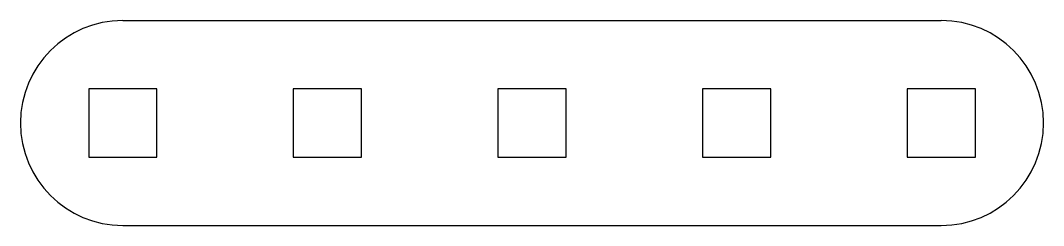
# Model space of a CAD drawing. Header units: millimetres. Extents: x 6.9 to 51.9, y 288.2 to 297.2.
import ezdxf

# ---------------------------------------------------------------- set-up
doc = ezdxf.new("R2010")
doc.units = ezdxf.units.MM
doc.layers.add('Default', color=7, linetype='Continuous')

# ---------------------------------------------------------------- blocks, each defined once
blk = doc.blocks.new('SE')
at = {"layer": 'Default', "color": 7, "linetype": 'Continuous'}
for p, q in [((9.913, 294.24), (9.913, 291.24)), ((12.913, 294.24), (9.913, 294.24)), ((12.913, 291.24), (12.913, 294.24)), ((9.913, 291.24), (12.913, 291.24))]:
    blk.add_line(p, q, dxfattribs=at)
blk = doc.blocks.new('SE1')
at = {"layer": 'Default', "color": 7, "linetype": 'Continuous'}
for p, q in [((18.913, 294.24), (18.913, 291.24)), ((21.913, 294.24), (18.913, 294.24)), ((21.913, 291.24), (21.913, 294.24)), ((18.913, 291.24), (21.913, 291.24))]:
    blk.add_line(p, q, dxfattribs=at)
blk = doc.blocks.new('SE2')
at = {"layer": 'Default', "color": 7, "linetype": 'Continuous'}
for p, q in [((27.913, 294.24), (27.913, 291.24)), ((30.913, 294.24), (27.913, 294.24)), ((30.913, 291.24), (30.913, 294.24)), ((27.913, 291.24), (30.913, 291.24))]:
    blk.add_line(p, q, dxfattribs=at)
blk = doc.blocks.new('SE3')
at = {"layer": 'Default', "color": 7, "linetype": 'Continuous'}
for p, q in [((36.913, 294.24), (36.913, 291.24)), ((39.913, 294.24), (36.913, 294.24)), ((39.913, 291.24), (39.913, 294.24)), ((36.913, 291.24), (39.913, 291.24))]:
    blk.add_line(p, q, dxfattribs=at)
blk = doc.blocks.new('SE4')
at = {"layer": 'Default', "color": 7, "linetype": 'Continuous'}
for p, q in [((45.913, 294.24), (45.913, 291.24)), ((48.913, 294.24), (45.913, 294.24)), ((48.913, 291.24), (48.913, 294.24)), ((45.913, 291.24), (48.913, 291.24))]:
    blk.add_line(p, q, dxfattribs=at)

msp = doc.modelspace()

# ---------------------------------------------------------------- linework, layer by layer
at = {"layer": 'Default', "color": 7, "linetype": 'Continuous'}
for p, q in [((11.413, 297.24), (47.413, 297.24)), ((11.413, 288.24), (47.413, 288.24))]:
    msp.add_line(p, q, dxfattribs=at)
for centre, start, end in [((11.413, 292.74), 90, 270), ((47.413, 292.74), 270, 90)]:
    msp.add_arc(centre, 4.5, start, end, dxfattribs=at)

# ---------------------------------------------------------------- block references
at = {"layer": 'Default'}
for name in ['SE', 'SE1', 'SE2', 'SE3', 'SE4']:
    msp.add_blockref(name, (0, 0), dxfattribs=at)

doc.saveas('drawing.dxf')
